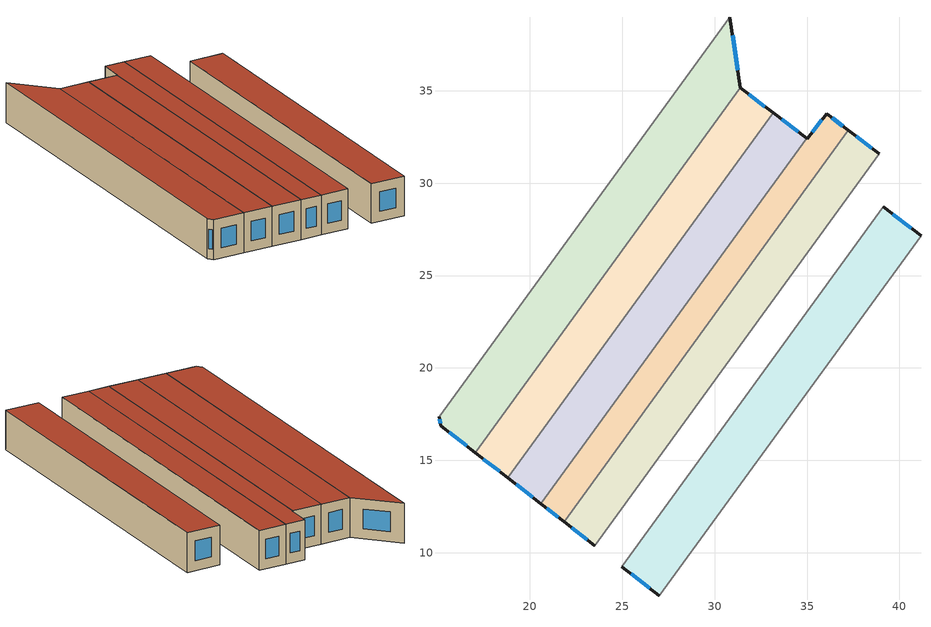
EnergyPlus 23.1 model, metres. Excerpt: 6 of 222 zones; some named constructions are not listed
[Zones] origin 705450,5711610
9d3b80a5e5999fb6_F3_dwelling_38
 floor to 9d3b80a5e5999fb6_F2_dwelling_38 (EU_floor_Construction): 41.16,27.16 27,7.67 24.97,9.25 39.11,28.72 z9
 wall outside (EU_wall_Construction): 41.16,27.16 39.11,28.72 / 24.97,9.25 27,7.67 z9:12
 wall to 9d3b80a5e5999fb6_F3_dwelling_39 (EU_wall_Construction): 39.11,28.72 24.97,9.25 z9:12
 wall to 9d3b80a5e5999fb6_F3_dwelling_37 (EU_wall_Construction): 27,7.67 41.16,27.16 z9:12
 window (EU_Window_Construction): 40.65,27.55 39.63,28.32 / 25.48,8.85 26.49,8.07 z9.76:11.24
 roof outside (EU_roof_Construction): 27,7.67 41.16,27.16 39.11,28.72 24.97,9.25 z12
9d3b80a5e5999fb6_F3_dwelling_40
 floor to 9d3b80a5e5999fb6_F2_dwelling_40 (EU_floor_Construction): 38.91,31.58 23.51,10.39 21.85,11.68 37.24,32.85 z9
 wall outside (EU_wall_Construction): 38.91,31.58 37.24,32.85 / 21.85,11.68 23.51,10.39 z9:12
 wall to 9d3b80a5e5999fb6_F3_dwelling_41 (EU_wall_Construction): 37.24,32.85 21.85,11.68 z9:12
 wall to 9d3b80a5e5999fb6_F3_dwelling_39 (EU_wall_Construction): 23.51,10.39 38.91,31.58 z9:12
 window (EU_Window_Construction): 38.49,31.9 37.66,32.53 / 22.27,11.35 23.09,10.71 z9.76:11.24
 roof outside (EU_roof_Construction): 23.51,10.39 38.91,31.58 37.24,32.85 21.85,11.68 z12
9d3b80a5e5999fb6_F3_dwelling_41
 floor to 9d3b80a5e5999fb6_F2_dwelling_41 (EU_floor_Construction): 37.24,32.85 21.85,11.68 20.6,12.65 34.97,32.43 35,32.4 36.05,33.76 z9
 wall outside (EU_wall_Construction): 20.6,12.65 21.85,11.68 / 37.24,32.85 36.05,33.76 35,32.4 34.97,32.43 z9:12
 wall to 9d3b80a5e5999fb6_F3_dwelling_42 (EU_wall_Construction): 34.97,32.43 20.6,12.65 z9:12
 window (EU_Window_Construction): 20.92,12.41 21.53,11.93 / 35.79,33.42 35.27,32.75 / 36.94,33.08 36.35,33.53 z9.76:11.24
 roof outside (EU_roof_Construction): 21.85,11.68 37.24,32.85 36.05,33.76 35,32.4 34.97,32.43 20.6,12.65 z12
9d3b80a5e5999fb6_F3_dwelling_42
 floor to 9d3b80a5e5999fb6_F2_dwelling_42 (EU_floor_Construction): 34.97,32.43 20.6,12.65 18.8,14.05 33.16,33.8 z9
 wall outside (EU_wall_Construction): 18.8,14.05 20.6,12.65 / 34.97,32.43 33.16,33.8 z9:12
 wall to 9d3b80a5e5999fb6_F3_dwelling_43 (EU_wall_Construction): 33.16,33.8 18.8,14.05 z9:12
 window (EU_Window_Construction): 19.26,13.7 20.14,13.01 / 34.51,32.78 33.62,33.46 z9.76:11.24
 roof outside (EU_roof_Construction): 20.6,12.65 34.97,32.43 33.16,33.8 18.8,14.05 z12
9d3b80a5e5999fb6_F3_dwelling_43
 floor to 9d3b80a5e5999fb6_F2_dwelling_43 (EU_floor_Construction): 33.16,33.8 18.8,14.05 17.05,15.42 31.39,35.15 z9
 wall outside (EU_wall_Construction): 33.16,33.8 31.39,35.15 / 17.05,15.42 18.8,14.05 z9:12
 wall to 9d3b80a5e5999fb6_F3_dwelling_44 (EU_wall_Construction): 31.39,35.15 17.05,15.42 z9:12
 window (EU_Window_Construction): 32.71,34.15 31.84,34.81 / 17.49,15.07 18.36,14.4 z9.76:11.24
 roof outside (EU_roof_Construction): 18.8,14.05 33.16,33.8 31.39,35.15 17.05,15.42 z12
9d3b80a5e5999fb6_F3_dwelling_44
 floor to 9d3b80a5e5999fb6_F2_dwelling_44 (EU_floor_Construction): 30.83,38.98 31.39,35.15 17.05,15.42 15.17,16.88 15.11,17.36 z9
 wall outside (EU_wall_Construction): 31.39,35.15 30.83,38.98 / 15.11,17.36 15.17,16.88 17.05,15.42 z9:12
 wall to 9d3b80a5e5999fb6_F3_dwelling_45 (EU_wall_Construction): 30.83,38.98 15.11,17.36 z9:12
 window (EU_Window_Construction): 31.25,36.12 30.97,38.01 / 15.65,16.51 16.57,15.79 / 15.13,17.23 15.16,17 z9.76:11.24
 roof outside (EU_roof_Construction): 17.05,15.42 31.39,35.15 30.83,38.98 15.11,17.36 15.17,16.88 z12
[SCHEDULE:FILE] Column Number=1; Rows to Skip at Top=0; Number of Hours of Data=8760; Column Separator=Comma; Interpolate to Timestep=No; Minutes per Item=60; Adjust Schedule for Daylight Savings=Yes
Name | File
EU_Step8_GainSchedule_9d3b80a5e5999fb6_F1_dwelling_15_f000 | ../../schedules/9d3b80a5e5999fb6/9d3b80a5e5999fb6_F1_dwelling_15_f000_gain.csv
EU_Step8_GainSchedule_9d3b80a5e5999fb6_F1_dwelling_16_f000 | ../../schedules/9d3b80a5e5999fb6/9d3b80a5e5999fb6_F1_dwelling_16_f000_gain.csv
EU_Step8_GainSchedule_9d3b80a5e5999fb6_F1_dwelling_17_f000 | ../../schedules/9d3b80a5e5999fb6/9d3b80a5e5999fb6_F1_dwelling_17_f000_gain.csv
EU_Step8_GainSchedule_9d3b80a5e5999fb6_F1_dwelling_18_f000 | ../../schedules/9d3b80a5e5999fb6/9d3b80a5e5999fb6_F1_dwelling_18_f000_gain.csv
EU_Step8_GainSchedule_9d3b80a5e5999fb6_F1_dwelling_19_f000 | ../../schedules/9d3b80a5e5999fb6/9d3b80a5e5999fb6_F1_dwelling_19_f000_gain.csv
EU_Step8_GainSchedule_9d3b80a5e5999fb6_F1_dwelling_20_f000 | ../../schedules/9d3b80a5e5999fb6/9d3b80a5e5999fb6_F1_dwelling_20_f000_gain.csv
EU_Step8_GainSchedule_9d3b80a5e5999fb6_F1_dwelling_21_f000 | ../../schedules/9d3b80a5e5999fb6/9d3b80a5e5999fb6_F1_dwelling_21_f000_gain.csv
EU_Step8_GainSchedule_9d3b80a5e5999fb6_F1_dwelling_22_f000 | ../../schedules/9d3b80a5e5999fb6/9d3b80a5e5999fb6_F1_dwelling_22_f000_gain.csv
EU_Step8_GainSchedule_9d3b80a5e5999fb6_F1_dwelling_23_f000 | ../../schedules/9d3b80a5e5999fb6/9d3b80a5e5999fb6_F1_dwelling_23_f000_gain.csv
EU_Step8_GainSchedule_9d3b80a5e5999fb6_F1_dwelling_24_f000 | ../../schedules/9d3b80a5e5999fb6/9d3b80a5e5999fb6_F1_dwelling_24_f000_gain.csv
EU_Step8_GainSchedule_9d3b80a5e5999fb6_F1_dwelling_25_f000 | ../../schedules/9d3b80a5e5999fb6/9d3b80a5e5999fb6_F1_dwelling_25_f000_gain.csv
EU_Step8_GainSchedule_9d3b80a5e5999fb6_F1_dwelling_26_f000 | ../../schedules/9d3b80a5e5999fb6/9d3b80a5e5999fb6_F1_dwelling_26_f000_gain.csv
EU_Step8_GainSchedule_9d3b80a5e5999fb6_F1_dwelling_53_f000 | ../../schedules/9d3b80a5e5999fb6/9d3b80a5e5999fb6_F1_dwelling_53_f000_gain.csv
EU_Step8_GainSchedule_9d3b80a5e5999fb6_F1_dwelling_54_f000 | ../../schedules/9d3b80a5e5999fb6/9d3b80a5e5999fb6_F1_dwelling_54_f000_gain.csv
EU_Step8_GainSchedule_9d3b80a5e5999fb6_F1_dwelling_55_f000 | ../../schedules/9d3b80a5e5999fb6/9d3b80a5e5999fb6_F1_dwelling_55_f000_gain.csv
EU_Step8_GainSchedule_9d3b80a5e5999fb6_F2_dwelling_7_f000 | ../../schedules/9d3b80a5e5999fb6/9d3b80a5e5999fb6_F2_dwelling_7_f000_gain.csv
EU_Step8_GainSchedule_9d3b80a5e5999fb6_F2_dwelling_8_f000 | ../../schedules/9d3b80a5e5999fb6/9d3b80a5e5999fb6_F2_dwelling_8_f000_gain.csv
EU_Step8_GainSchedule_9d3b80a5e5999fb6_F2_dwelling_9_f000 | ../../schedules/9d3b80a5e5999fb6/9d3b80a5e5999fb6_F2_dwelling_9_f000_gain.csv
EU_Step8_GainSchedule_9d3b80a5e5999fb6_F2_dwelling_10_f000 | ../../schedules/9d3b80a5e5999fb6/9d3b80a5e5999fb6_F2_dwelling_10_f000_gain.csv
EU_Step8_GainSchedule_9d3b80a5e5999fb6_F2_dwelling_11_f000 | ../../schedules/9d3b80a5e5999fb6/9d3b80a5e5999fb6_F2_dwelling_11_f000_gain.csv
EU_Step8_GainSchedule_9d3b80a5e5999fb6_F2_dwelling_12_f000 | ../../schedules/9d3b80a5e5999fb6/9d3b80a5e5999fb6_F2_dwelling_12_f000_gain.csv
EU_Step8_GainSchedule_9d3b80a5e5999fb6_F2_dwelling_13_f000 | ../../schedules/9d3b80a5e5999fb6/9d3b80a5e5999fb6_F2_dwelling_13_f000_gain.csv
EU_Step8_GainSchedule_9d3b80a5e5999fb6_F2_dwelling_14_f000 | ../../schedules/9d3b80a5e5999fb6/9d3b80a5e5999fb6_F2_dwelling_14_f000_gain.csv
EU_Step8_GainSchedule_9d3b80a5e5999fb6_F2_dwelling_15_f000 | ../../schedules/9d3b80a5e5999fb6/9d3b80a5e5999fb6_F2_dwelling_15_f000_gain.csv
EU_Step8_GainSchedule_9d3b80a5e5999fb6_F2_dwelling_16_f000 | ../../schedules/9d3b80a5e5999fb6/9d3b80a5e5999fb6_F2_dwelling_16_f000_gain.csv
EU_Step8_GainSchedule_9d3b80a5e5999fb6_F2_dwelling_17_f000 | ../../schedules/9d3b80a5e5999fb6/9d3b80a5e5999fb6_F2_dwelling_17_f000_gain.csv
EU_Step8_GainSchedule_9d3b80a5e5999fb6_F2_dwelling_18_f000 | ../../schedules/9d3b80a5e5999fb6/9d3b80a5e5999fb6_F2_dwelling_18_f000_gain.csv
EU_Step8_GainSchedule_9d3b80a5e5999fb6_F2_dwelling_19_f000 | ../../schedules/9d3b80a5e5999fb6/9d3b80a5e5999fb6_F2_dwelling_19_f000_gain.csv
EU_Step8_GainSchedule_9d3b80a5e5999fb6_F2_dwelling_20_f000 | ../../schedules/9d3b80a5e5999fb6/9d3b80a5e5999fb6_F2_dwelling_20_f000_gain.csv
EU_Step8_GainSchedule_9d3b80a5e5999fb6_F2_dwelling_21_f000 | ../../schedules/9d3b80a5e5999fb6/9d3b80a5e5999fb6_F2_dwelling_21_f000_gain.csv
EU_Step8_GainSchedule_9d3b80a5e5999fb6_F2_dwelling_22_f000 | ../../schedules/9d3b80a5e5999fb6/9d3b80a5e5999fb6_F2_dwelling_22_f000_gain.csv
EU_Step8_GainSchedule_9d3b80a5e5999fb6_F2_dwelling_23_f000 | ../../schedules/9d3b80a5e5999fb6/9d3b80a5e5999fb6_F2_dwelling_23_f000_gain.csv
EU_Step8_GainSchedule_9d3b80a5e5999fb6_F2_dwelling_24_f000 | ../../schedules/9d3b80a5e5999fb6/9d3b80a5e5999fb6_F2_dwelling_24_f000_gain.csv
EU_Step8_GainSchedule_9d3b80a5e5999fb6_F2_dwelling_25_f000 | ../../schedules/9d3b80a5e5999fb6/9d3b80a5e5999fb6_F2_dwelling_25_f000_gain.csv
EU_Step8_GainSchedule_9d3b80a5e5999fb6_F2_dwelling_52_f000 | ../../schedules/9d3b80a5e5999fb6/9d3b80a5e5999fb6_F2_dwelling_52_f000_gain.csv
EU_Step8_GainSchedule_9d3b80a5e5999fb6_F2_dwelling_53_f000 | ../../schedules/9d3b80a5e5999fb6/9d3b80a5e5999fb6_F2_dwelling_53_f000_gain.csv
EU_Step8_GainSchedule_9d3b80a5e5999fb6_F2_dwelling_54_f000 | ../../schedules/9d3b80a5e5999fb6/9d3b80a5e5999fb6_F2_dwelling_54_f000_gain.csv
